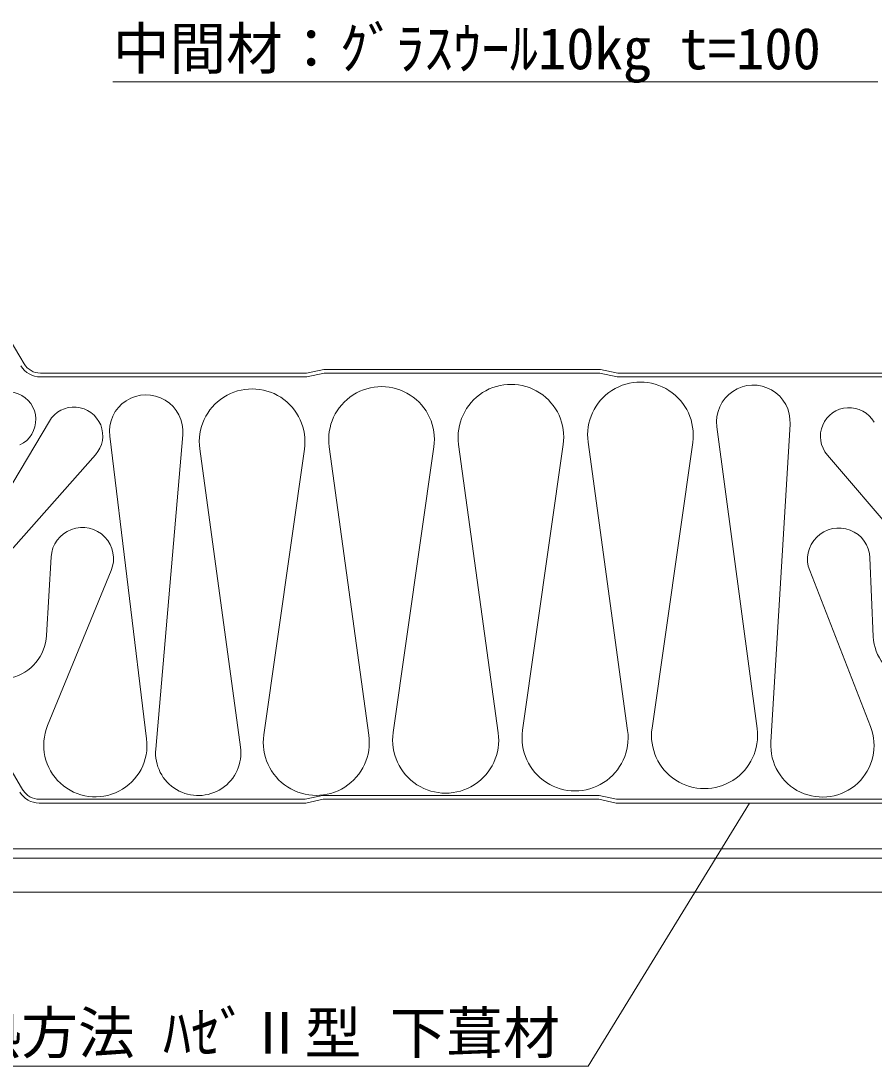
# Model space of a CAD drawing. Units: millimetres at full size, sheet at 1:5; details may follow other scales. Extents: x -3142 to 7368, y -2477 to 957.
# Drawn here: x -351.8 to -126, y -1970.3 to -1693.9 of the extents above; entities that cross this region are included whole.
import ezdxf
from ezdxf.enums import TextEntityAlignment as Align

# ---------------------------------------------------------------- set-up
doc = ezdxf.new("R2010")
doc.units = ezdxf.units.MM
doc.header["$LTSCALE"] = 5
doc.layers.add('0-0_0', color=7, linetype='Continuous', lineweight=18)
doc.styles.add('ＭＳ ゴシック', font='')
doc.styles.get('ＭＳ ゴシック').set_extended_font_data('MS Gothic')

msp = doc.modelspace()

# ---------------------------------------------------------------- linework, layer by layer
at = {"layer": '0-0_0', "color": 4}
for p, q in [((-125, -1709.989), (-327.5, -1709.989)), ((-201.707, -1970.278), (-159.019, -1900.724)), ((-201.707, -1970.278), (-441.707, -1970.278))]:
    msp.add_line(p, q, dxfattribs=at)
at = {"layer": '0-0_0'}
for p, q in [((-350.95, -1784.578), (-380.635, -1734.495)), ((-276.238, -1787.029), (-346.648, -1787.029)), ((-276.13, -1788.029), (-346.648, -1788.029)), ((-271.662, -1786.029), (-276.238, -1787.029)), ((-271.554, -1787.029), (-276.13, -1788.029)), ((-198.446, -1786.029), (-271.662, -1786.029)), ((-198.554, -1787.029), (-271.554, -1787.029)), ((-193.978, -1788.029), (-198.554, -1787.029)), ((-198.446, -1786.029), (-193.87, -1787.029)), ((-123.46, -1788.029), (-193.978, -1788.029)), ((-123.46, -1787.029), (-193.87, -1787.029)), ((-351.25, -1897.273), (-380.935, -1847.19)), ((-271.962, -1898.724), (-276.538, -1899.724)), ((-198.746, -1898.724), (-271.962, -1898.724)), ((-198.746, -1898.724), (-194.17, -1899.724)), ((-276.538, -1899.724), (-346.948, -1899.724)), ((-276.43, -1900.724), (-346.948, -1900.724)), ((-271.854, -1899.724), (-276.43, -1900.724)), ((-198.854, -1899.724), (-271.854, -1899.724)), ((-194.278, -1900.724), (-198.854, -1899.724)), ((-123.76, -1900.724), (-194.278, -1900.724)), ((-123.76, -1899.724), (-194.17, -1899.724)), ((-735.354, -1915.311), (185.145, -1915.311)), ((-353.854, -1912.811), (-235.354, -1912.811)), ((-116.854, -1912.811), (-235.354, -1912.811)), ((-735.354, -1924.311), (185.145, -1924.311))]:
    msp.add_line(p, q, dxfattribs=at)
at = {"layer": '0-0_0', "color": 9}
for p, q in [((-344.271, -1799.71), (-366.037, -1836.315)), ((-156.976, -1881.009), (-167.621, -1801.208)), ((-153.328, -1884.657), (-148.263, -1800.506)), ((-328.308, -1803.691), (-318.527, -1883.766)), ((-316.128, -1886.461), (-308.955, -1803.348)), ((-293.666, -1885.899), (-304.46, -1807.073)), ((-287.529, -1882.686), (-276.774, -1807.147)), ((-270.211, -1806.48), (-259.729, -1882.754)), ((-253.281, -1882.086), (-242.526, -1806.547)), ((-225.48, -1882.154), (-235.963, -1805.88)), ((-219.033, -1881.486), (-208.277, -1805.947)), ((-191.232, -1881.554), (-201.715, -1805.28)), ((-174.029, -1805.347), (-184.785, -1880.886)), ((-366.548, -1847.495), (-332.054, -1808.641)), ((-138.384, -1808.707), (-104.574, -1848.157)), ((-343.802, -1835.627), (-345.028, -1856.404)), ((-126.246, -1856.689), (-127.109, -1835.893)), ((-344.73, -1880.235), (-327.909, -1839.251)), ((-143.063, -1839.24), (-126.96, -1880.511)), ((-235.354, -1915.311), (-355.879, -1915.311)), ((-114.834, -1915.311), (-235.354, -1915.311))]:
    msp.add_line(p, q, dxfattribs=at)
at = {"layer": '0-0_0'}
for centre, radius in [((-346.648, -1782.029), 6), ((-346.648, -1782.029), 5), ((-346.948, -1894.724), 6), ((-346.948, -1894.724), 5)]:
    msp.add_arc(centre, radius, 210.83591, 270, dxfattribs=at)
at = {"layer": '0-0_0', "color": 9}
for centre, radius, start, end in [((-256.364, -1804.577), 13.977, 351.8965, 187.8252), ((-222.115, -1803.977), 13.977, 351.8965, 187.8252), ((-187.867, -1803.377), 13.977, 351.8965, 187.8252), ((-157.976, -1799.921), 9.73, 356.5556, 187.59753), ((-355.26, -1799.349), 7.41, 295.69772, 134.5417), ((-318.65, -1802.511), 9.73, 355.06737, 186.96446), ((-290.612, -1805.177), 13.977, 351.8965, 187.79764), ((-337.738, -1803.595), 7.601, 318.40195, 149.26286), ((-132.613, -1803.761), 7.601, 29.73712, 220.59804), ((-335.553, -1836.114), 8.263, 337.68472, 176.62163), ((-135.365, -1836.236), 8.263, 2.37836, 201.31526), ((-357.331, -1855.678), 12.325, 138.40195, 356.62163), ((-113.932, -1856.178), 12.325, 182.37836, 40.59804), ((-332.09, -1885.423), 13.664, 157.68472, 6.96446), ((-239.385, -1884.065), 14.036, 171.8965, 7.8252), ((-205.137, -1883.465), 14.036, 171.8965, 7.8252), ((-170.889, -1882.865), 14.036, 171.8965, 7.59753), ((-139.689, -1885.478), 13.664, 176.5556, 21.31526), ((-273.634, -1884.665), 14.036, 171.8965, 7.8252), ((-304.866, -1887.433), 11.305, 175.06737, 7.79764)]:
    msp.add_arc(centre, radius, start, end, dxfattribs=at)

# ---------------------------------------------------------------- texts
at = {"layer": '0-0_0', "style": 'ＭＳ ゴシック'}
for s, p in [('中間材：ｸﾞﾗｽｳｰﾙ10㎏ t=100', (-327.5, -1709.989)), ('二重折板断熱方法 ﾊｾﾞⅡ型 下葺材', (-441.707, -1970.278))]:
    msp.add_text(s, height=11, dxfattribs=at).set_placement(p, align=Align.BOTTOM_LEFT)

doc.saveas('drawing.dxf')
